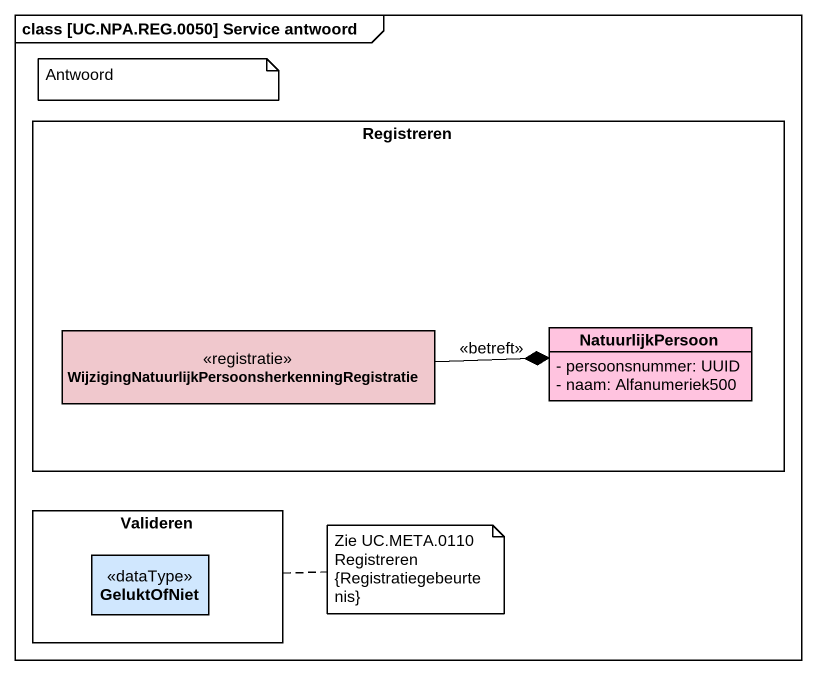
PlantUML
@startuml
mainframe class [UC.NPA.REG.0050] Service antwoord
hide circle
hide empty members
skinparam classAttributeIconSize 0
rectangle Registreren {
  class "WijzigingNatuurlijkPersoonsherkenningRegistratie" as WijzigingNatuurlijkPersoonsh <<registratie>> #F0C8CD
  class NatuurlijkPersoon #FFC3DF {
    - persoonsnummer: UUID
    - naam: Alfanumeriek500
  }
}
rectangle Valideren {
  class GeluktOfNiet <<dataType>> #D0E7FE
}
WijzigingNatuurlijkPersoonsh -right-* NatuurlijkPersoon : <<betreft>>
note as N1
  Antwoord
end note
note right of Valideren : Zie UC.META.0110 Registreren {Registratiegebeurtenis}
@enduml
